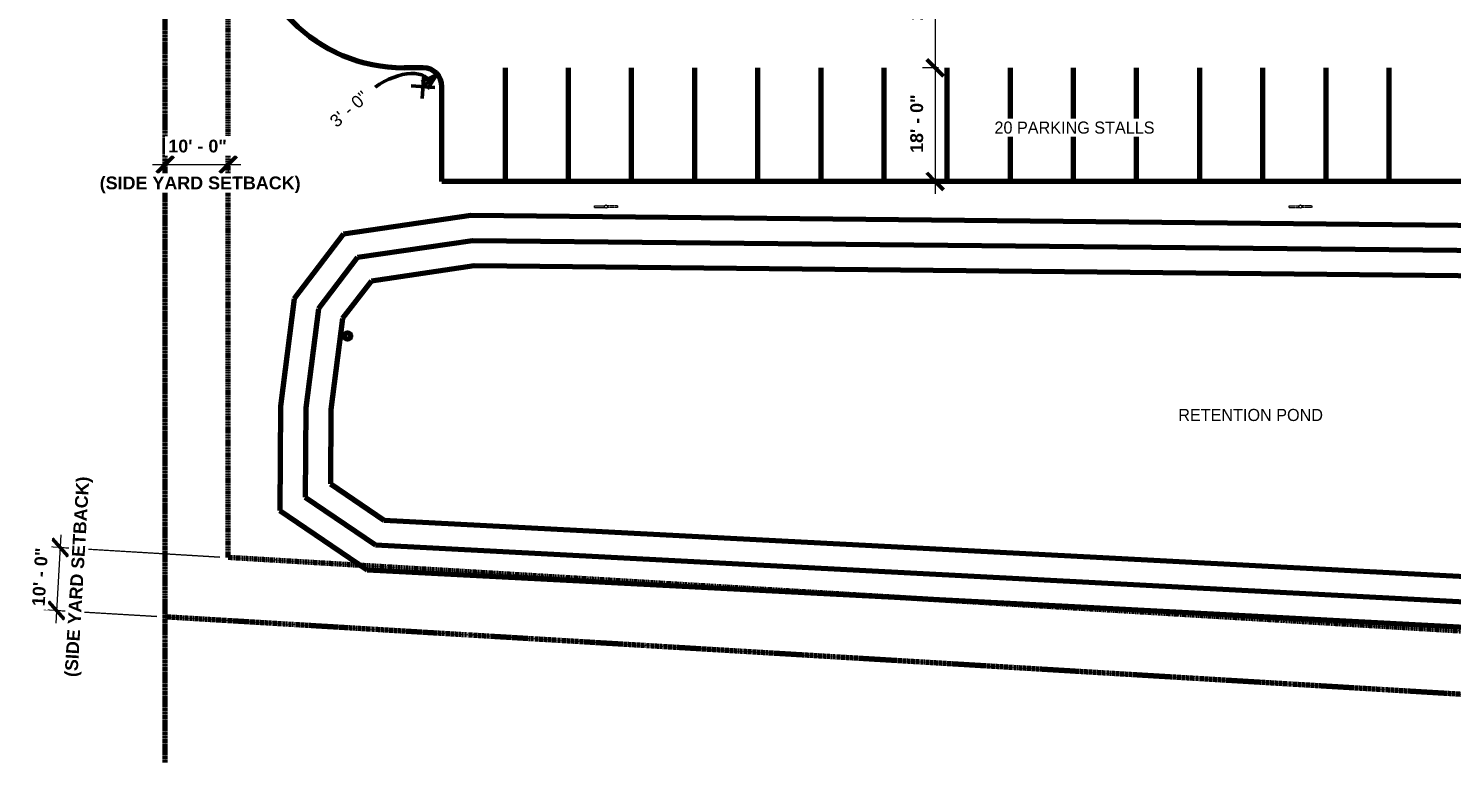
# Model space of a CAD drawing. Header units: inches. Extents: x 20001 to 27263, y -26025 to -18997.
# Drawn here: x 23093 to 25798, y -26002 to -24605 of the extents above; entities that cross this region are included whole.
import ezdxf

# ---------------------------------------------------------------- set-up
doc = ezdxf.new("R2010")
doc.units = ezdxf.units.IN
doc.header["$MEASUREMENT"] = 0
for name, pattern in [('Center 1_4_', [0.53125, 0.25, -0.09375, 0.09375, -0.09375]), ('Dash', [0.25, 0.125, -0.125]), ('Hidden', [0.28125, 0.1875, -0.09375])]:
    doc.linetypes.add(name, pattern=pattern)
for name, color, linetype, lineweight in [('A-ANNO-DIMS', 211, 'Continuous', 9), ('A-ANNO-DIMS-256', 211, 'Continuous', 9), ('A-PROP-SBCK', 71, 'Hidden', 70), ('A-SITE-ROAD', 130, 'Continuous', 70), ('BMP', 80, 'Continuous', 70), ('C-TOPO', 7, 'Continuous', 13), ('E-LITE-EQPM', 33, 'Continuous', 13), ('E-LITE-EQPM-HDLN', 30, 'Dash', 9), ('G-ANNO-TEXT', 231, 'Continuous', 9), ('PAINT', 190, 'Continuous', 70), ('PROP', 3, 'Center 1_4_', 70)]:
    doc.layers.add(name, color=color, linetype=linetype, lineweight=lineweight)
doc.styles.add('Arial_2', font='arial.ttf', dxfattribs={"height": 23.60479})
doc.styles.add('Arial_B', font='arialbd.ttf', dxfattribs={"height": 24.354149})
doc.styles.add('Century Gothic', font='GOTHIC.TTF', dxfattribs={"height": 22.993789})
doc.dimstyles.new('Arrow_-_3_32__Arial', dxfattribs={"dimscale": 12, "dimtxt": 24, "dimasz": 2.666667, "dimexe": 2, "dimexo": 0, "dimgap": 1.333333, "dimtad": 1, "dimjust": 3, "dimdec": 3, "dimrnd": 0.125, "dimzin": 1, "dimdsep": 46, "dimlunit": 4, "dimtxsty": 'Arial_2', "dimblk1": 'OPEN30', "dimblk2": 'OPEN30', "dimsah": 1, "dimcen": 0.09, "dimazin": 0, "dimtfac": 1, "dimtdec": 4, "dimtix": 1, "dimtmove": 0, "dimatfit": 2, "dimfxl": 1, "dimtvp": 1, "dimtfill": 1, "dimfrac": 2, "dimtolj": 1, "dimtzin": 0, "dimlwd": 50, "dimlwe": 50, "dimarcsym": 2})
doc.dimstyles.new('OD_Dimension_1', dxfattribs={"dimscale": 12, "dimtxt": 24, "dimasz": 2.666667, "dimexe": 2, "dimexo": 1.333333, "dimgap": 1.333333, "dimtad": 1, "dimdec": 3, "dimrnd": 0.125, "dimzin": 1, "dimdsep": 46, "dimlunit": 4, "dimtxsty": 'Arial_B', "dimblk1": 'OBLIQUE', "dimblk2": 'OBLIQUE', "dimsah": 1, "dimcen": 0.09, "dimdle": 2, "dimazin": 0, "dimtfac": 1, "dimtdec": 4, "dimtix": 1, "dimtmove": 0, "dimatfit": 3, "dimfxl": 1, "dimtvp": 1, "dimtfill": 1, "dimfrac": 2, "dimtolj": 1, "dimtzin": 0, "dimlwd": 13, "dimlwe": 13, "dimarcsym": 2})

# ---------------------------------------------------------------- blocks, each defined once
blk = doc.blocks.new('Lighting-Street_Cooper_Navion-Lumark_4-6-LED-Squares - The Caretaker LED-964008-Site Plan - Phase 1')
at = {"layer": 'E-LITE-EQPM'}
blk.add_line((-1.7, -10.7), (1.6, -10.7), dxfattribs=at)
at = {"layer": 'E-LITE-EQPM', "lineweight": 9}
blk.add_circle((0, -32.4), 3, dxfattribs=at)
at = {"layer": 'E-LITE-EQPM-HDLN'}
for p, q in [((-1.5, -10.7), (-1.5, -29.9)), ((1.5, -10.7), (1.5, -29.9))]:
    blk.add_line(p, q, dxfattribs=at)
blk = doc.blocks.new('DIMBLOCK33-Site Plan - Phase 1')
at = {"layer": 'A-ANNO-DIMS-256', "lineweight": 50}
for p, q in [((23869.5, -24692.3), (23839.8, -24707)), ((23843.9, -24693.5), (23841.1, -24738.7)), ((23842.5, -24716.1), (23869.5, -24692.3)), ((23869.5, -24692.3), (23851.2, -24719.9)), ((23865.1, -24717.5), (23819.9, -24714.7))]:
    blk.add_line(p, q, dxfattribs=at)
blk.add_arc((23842.5, -24716.1), 36, 3.2203, 79.6147, dxfattribs=at)
blk.add_ellipse((23773.9, -24776.6), major_axis=(82.1, 72.5), ratio=0.555348, start_param=0, end_param=1.570796, dxfattribs=at)
at = {"layer": 'A-ANNO-DIMS-256', "color": 0, "lineweight": 50, "insert": (23662.7, -24777.3), "char_height": 23.6, "width": 100.578, "attachment_point": 1, "rotation": 41.4175, "line_spacing_factor": 0.938532, "style": 'Arial_2', "bg_fill": 3, "box_fill_scale": 1.25, "bg_fill_color": 0, "bg_fill_transparency": 0}
blk.add_mtext('3\' - 0"', dxfattribs=at)
blk = doc.blocks.new('_Open30')
at = {"color": 0, "linetype": 'ByBlock', "lineweight": -2}
for p, q in [((-1, 0.268), (0, 0)), ((0, 0), (-1, -0.268)), ((0, 0), (-1, 0))]:
    blk.add_line(p, q, dxfattribs=at)
blk = doc.blocks.new('DIMBLOCK47-Site Plan - Phase 1')
at = {"layer": 'A-ANNO-DIMS-256', "lineweight": 50}
for p, q in [((23152.9, -25592.6), (23137.9, -25575.6)), ((23152.9, -25592.6), (23167.9, -25609.5)), ((23145.8, -25712.3), (23130.7, -25695.4)), ((23145.8, -25712.3), (23160.8, -25729.3))]:
    blk.add_line(p, q, dxfattribs=at)
at = {"layer": 'A-ANNO-DIMS-256', "lineweight": 13}
for p, q in [((23154.3, -25568.6), (23144.3, -25736.3)), ((23456.5, -25610.7), (23129, -25591.1)), ((23152.9, -25592.6), (23456.5, -25610.7)), ((23336.5, -25723.7), (23121.8, -25710.9)), ((23145.8, -25712.3), (23336.5, -25723.7))]:
    blk.add_line(p, q, dxfattribs=at)
at = {"layer": 'A-ANNO-DIMS-256', "color": 0, "lineweight": 13, "attachment_point": 1, "rotation": 86.5803, "line_spacing_factor": 0.938532, "style": 'Arial_B', "bg_fill": 3, "box_fill_scale": 1.25, "bg_fill_color": 0, "bg_fill_transparency": 0}
for s, insert, char_height, width in [('(SIDE YARD SETBACK)', (23161.2, -25837.9), 24.354, 442.514), ('10\' - 0"', (23099, -25703.4), 24.35, 129.371)]:
    blk.add_mtext(s, dxfattribs=dict(at, insert=insert, char_height=char_height, width=width))
blk = doc.blocks.new('_Oblique')
at = {"color": 0, "linetype": 'ByBlock', "lineweight": -2}
blk.add_line((-0.5, -0.5), (0.5, 0.5), dxfattribs=at)
blk = doc.blocks.new('DIMBLOCK48-Site Plan - Phase 1')
at = {"layer": 'A-ANNO-DIMS-256', "lineweight": 50}
for p, q in [((23352.3, -24864), (23368.3, -24848)), ((23472.3, -24864), (23488.3, -24848)), ((23352.3, -24864), (23336.3, -24880)), ((23472.3, -24864), (23456.3, -24880))]:
    blk.add_line(p, q, dxfattribs=at)
at = {"layer": 'A-ANNO-DIMS-256', "lineweight": 13}
for p, q in [((23352.3, -24857.4), (23352.3, -24888)), ((23352.3, -24864), (23352.3, -24857.4)), ((23472.3, -24857.4), (23472.3, -24888)), ((23472.3, -24864), (23472.3, -24857.4)), ((23328.3, -24864), (23496.3, -24864))]:
    blk.add_line(p, q, dxfattribs=at)
at = {"layer": 'A-ANNO-DIMS-256', "color": 0, "lineweight": 13, "attachment_point": 1, "rotation": 0.0078, "line_spacing_factor": 0.938532, "style": 'Arial_B', "bg_fill": 3, "box_fill_scale": 1.25, "bg_fill_color": 0, "bg_fill_transparency": 0}
for s, insert, char_height, width in [('10\' - 0"', (23358.4, -24816.8), 24.35, 129.371), ('(SIDE YARD SETBACK)', (23228, -24886.9), 24.354, 442.514)]:
    blk.add_mtext(s, dxfattribs=dict(at, insert=insert, char_height=char_height, width=width))
blk = doc.blocks.new('DIMBLOCK101-Site Plan - Phase 1')
at = {"layer": 'A-ANNO-DIMS-256', "lineweight": 13}
for p, q in [((24822.5, -24392.1), (24792, -24392.1)), ((24816, -24392.1), (24816, -24680.1)), ((24816, -24392.1), (24822.5, -24392.1)), ((24822.5, -24680.1), (24792, -24680.1)), ((24816, -24680.1), (24822.5, -24680.1))]:
    blk.add_line(p, q, dxfattribs=at)
at = {"layer": 'A-ANNO-DIMS-256', "lineweight": 50}
for p, q in [((24816, -24392.1), (24800, -24376.1)), ((24816, -24392.1), (24832, -24408.1)), ((24816, -24680.1), (24800, -24664.1)), ((24816, -24680.1), (24832, -24696.1))]:
    blk.add_line(p, q, dxfattribs=at)
at = {"layer": 'A-ANNO-DIMS-256', "color": 0, "lineweight": 13, "insert": (24768.8, -24590), "char_height": 24.35, "width": 129.371, "attachment_point": 1, "rotation": 90, "line_spacing_factor": 0.938532, "style": 'Arial_B', "bg_fill": 3, "box_fill_scale": 1.25, "bg_fill_color": 0, "bg_fill_transparency": 0}
blk.add_mtext('24\' - 0"', dxfattribs=at)
blk = doc.blocks.new('DIMBLOCK102-Site Plan - Phase 1')
at = {"layer": 'A-ANNO-DIMS-256', "lineweight": 50}
for p, q in [((24816, -24680.1), (24800, -24664.1)), ((24816, -24680.1), (24832, -24696.1)), ((24816, -24896.1), (24800, -24880.1)), ((24816, -24896.1), (24832, -24912.1))]:
    blk.add_line(p, q, dxfattribs=at)
at = {"layer": 'A-ANNO-DIMS-256', "lineweight": 13}
for p, q in [((24822.5, -24680.1), (24792, -24680.1)), ((24816, -24680.1), (24816, -24920.1)), ((24816, -24680.1), (24822.5, -24680.1)), ((24822.6, -24896.1), (24792, -24896.1)), ((24816, -24896.1), (24822.6, -24896.1))]:
    blk.add_line(p, q, dxfattribs=at)
at = {"layer": 'A-ANNO-DIMS-256', "color": 0, "lineweight": 13, "insert": (24768.8, -24842), "char_height": 24.35, "width": 129.371, "attachment_point": 1, "rotation": 90, "line_spacing_factor": 0.938532, "style": 'Arial_B', "bg_fill": 3, "box_fill_scale": 1.25, "bg_fill_color": 0, "bg_fill_transparency": 0}
blk.add_mtext('18\' - 0"', dxfattribs=at)

msp = doc.modelspace()

# ---------------------------------------------------------------- linework, layer by layer
at = {"layer": 'A-PROP-SBCK'}
for p, q in [((23472.4453, -25611.6486), (23472.1452, -23416.4005)), ((26647.5152, -25801.3762), (23472.4453, -25611.6486))]:
    msp.add_line(p, q, dxfattribs=at)
at = {"layer": 'A-SITE-ROAD'}
for p, q in [((23842.5152, -24680.0675), (23806.5157, -24680.0675)), ((23878.5152, -24896.0675), (23878.5152, -24716.0675)), ((26278.5152, -24896.0675), (23878.5152, -24896.0675))]:
    msp.add_line(p, q, dxfattribs=at)
for centre, radius, start, end in [((23806.5157, -24380.0675), 300, 180.0078337, 270), ((23842.5152, -24716.0675), 36, 360, 90)]:
    msp.add_arc(centre, radius, start, end, dxfattribs=at)
at = {"layer": 'BMP'}
for p, q in [((23933.5966, -24960.9385), (23691.7134, -24996.3354)), ((26207.1721, -24983.7865), (23933.5966, -24960.9385)), ((23691.7134, -24996.3354), (23597.8784, -25119.5437)), ((23936.8501, -25008.9736), (23718.0368, -25040.9945)), ((26208.3283, -25031.8006), (23936.8501, -25008.9736)), ((23718.0368, -25040.9945), (23643.8469, -25138.4082)), ((23940.1037, -25057.0087), (23744.3602, -25085.6536)), ((26209.4846, -25079.8146), (23940.1037, -25057.0087)), ((23744.3602, -25085.6536), (23689.8154, -25157.2727)), ((23597.8784, -25119.5437), (23571.6006, -25323.7789)), ((23643.8469, -25138.4082), (23619.578, -25327.0293)), ((23689.8154, -25157.2727), (23667.5555, -25330.2796)), ((23571.6006, -25323.7789), (23570.1486, -25522.0012)), ((23619.578, -25327.0293), (23618.3355, -25496.663)), ((23667.5555, -25330.2796), (23666.5224, -25471.3249)), ((23666.5224, -25471.3249), (23768.2985, -25540.2499)), ((23618.3355, -25496.663), (23752.4499, -25587.4882)), ((23570.1486, -25522.0012), (23736.6012, -25634.7265)), ((23768.2985, -25540.2499), (25122.6691, -25610.9207)), ((23752.4499, -25587.4882), (25120.1679, -25658.8555)), ((25122.6919, -25610.9219), (26623.1756, -25689.5754)), ((23736.6012, -25634.7265), (25117.6666, -25706.7902)), ((25120.1793, -25658.8561), (26625.9801, -25737.7883)), ((25117.6666, -25706.7902), (26628.7847, -25786.0012))]:
    msp.add_line(p, q, dxfattribs=at)
msp.add_circle((23698.9287, -25190.302), 6, dxfattribs=at)
at = {"layer": 'C-TOPO'}
for p, q in [((23619.4644, -24614.6162), (23594.3804, -24592.1982)), ((23594.3804, -24592.1982), (23619.4644, -24614.6162)), ((23646.9023, -24634.084), (23619.4644, -24614.6162)), ((23619.4644, -24614.6162), (23646.9023, -24634.084)), ((23676.3472, -24650.3584), (23646.9023, -24634.084)), ((23646.9023, -24634.084), (23676.3472, -24650.3584)), ((23707.4282, -24663.2314), (23676.3472, -24650.3584)), ((23676.3472, -24650.3584), (23707.4282, -24663.2314)), ((23739.7559, -24672.5449), (23707.4282, -24663.2314)), ((23707.4282, -24663.2314), (23739.7559, -24672.5449)), ((23772.9229, -24678.1816), (23739.7559, -24672.5449)), ((23739.7559, -24672.5449), (23772.9229, -24678.1816)), ((23806.5117, -24680.0684), (23772.9229, -24678.1816)), ((23772.9229, -24678.1816), (23806.5117, -24680.0684)), ((23842.5146, -24680.0684), (23806.5117, -24680.0684)), ((23806.5117, -24680.0684), (23842.5146, -24680.0684)), ((23853.6401, -24681.8291), (23842.5146, -24680.0684)), ((23842.5146, -24680.0684), (23853.6401, -24681.8291)), ((23863.6758, -24686.9414), (23853.6401, -24681.8291)), ((23853.6401, -24681.8291), (23863.6758, -24686.9414)), ((23871.6401, -24694.9072), (23863.6758, -24686.9414)), ((23863.6758, -24686.9414), (23871.6401, -24694.9072)), ((23876.7539, -24704.9414), (23871.6401, -24694.9072)), ((23871.6401, -24694.9072), (23876.7539, -24704.9414)), ((23878.5146, -24716.0684), (23876.7539, -24704.9414)), ((23876.7539, -24704.9414), (23878.5146, -24716.0684)), ((23878.5146, -24896.0684), (23878.5146, -24716.0684)), ((23878.5146, -24716.0684), (23878.5146, -24896.0684)), ((26278.5146, -24896.0684), (23878.5146, -24896.0684)), ((23878.5146, -24896.0684), (26278.5146, -24896.0684)), ((23933.5972, -24960.9375), (23691.7134, -24996.334)), ((23933.5972, -24960.9375), (23691.7134, -24996.334)), ((23933.5972, -24960.9375), (26207.1709, -24983.7861)), ((23933.5972, -24960.9375), (26207.1709, -24983.7861)), ((23597.8784, -25119.5449), (23691.7134, -24996.334)), ((23691.7134, -24996.334), (23597.8784, -25119.5449)), ((23571.6006, -25323.7793), (23597.8784, -25119.5449)), ((23597.8784, -25119.5449), (23571.6006, -25323.7793)), ((23570.1489, -25522.002), (23571.6006, -25323.7793)), ((23571.6006, -25323.7793), (23570.1489, -25522.002)), ((23736.6006, -25634.7275), (23570.1489, -25522.002)), ((23570.1489, -25522.002), (23736.6006, -25634.7275)), ((25117.667, -25706.7891), (23736.6006, -25634.7275)), ((23736.6006, -25634.7275), (25117.667, -25706.7891)), ((26628.7852, -25786.002), (25117.667, -25706.7891)), ((25117.667, -25706.7891), (26628.7852, -25786.002))]:
    msp.add_line(p, q, dxfattribs=at)
at = {"layer": 'PAINT'}
for p, q in [((23998.5152, -24680.0675), (23998.5152, -24896.0675)), ((24118.5152, -24680.0675), (24118.5152, -24896.0675)), ((24238.5152, -24680.0675), (24238.5152, -24896.0675)), ((24358.5152, -24680.0675), (24358.5152, -24896.0675)), ((24478.5152, -24680.0675), (24478.5152, -24896.0675)), ((24598.5152, -24680.0675), (24598.5152, -24896.0675)), ((24718.5152, -24680.0675), (24718.5152, -24896.0675)), ((24838.5152, -24680.0675), (24838.5152, -24896.0675)), ((24958.5152, -24680.0675), (24958.5152, -24896.0675)), ((25078.5152, -24680.0675), (25078.5152, -24896.0675)), ((25198.5152, -24680.0675), (25198.5152, -24896.0675)), ((25318.5152, -24680.0675), (25318.5152, -24896.0675)), ((25438.5152, -24680.0675), (25438.5152, -24896.0675)), ((25558.5152, -24680.0675), (25558.5152, -24896.0675)), ((25678.5152, -24680.0675), (25678.5152, -24896.0675))]:
    msp.add_line(p, q, dxfattribs=at)
at = {"layer": 'PROP'}
for p, q in [((23352.4608, -25724.693), (23352.1615, -23535.5249)), ((23352.4986, -26001.6021), (23352.4608, -25724.693)), ((27135.0731, -25950.7245), (23352.4608, -25724.693))]:
    msp.add_line(p, q, dxfattribs=at)

# ---------------------------------------------------------------- block references
at = {"layer": 'E-LITE-EQPM'}
for p, rotation in [((24158.0761, -24944.0197), 90.00000000000617), ((24222.9544, -24944.1153), 270.0000000000021), ((25478.0761, -24944.0197), 90.00000000000617), ((25542.9544, -24944.1153), 270.0000000000021)]:
    msp.add_blockref('Lighting-Street_Cooper_Navion-Lumark_4-6-LED-Squares - The Caretaker LED-964008-Site Plan - Phase 1', p, dxfattribs=dict(at, rotation=rotation))

# ---------------------------------------------------------------- texts
at = {"layer": 'G-ANNO-TEXT', "color": 137, "insert": (25278.282, -25328.9636), "char_height": 22.993789, "width": 314.496, "attachment_point": 1, "line_spacing_factor": 0.984117, "style": 'Century Gothic', "bg_fill": 3, "box_fill_scale": 1.25, "bg_fill_color": 0, "bg_fill_transparency": 0}
msp.add_mtext('RETENTION POND', dxfattribs=at)

# ---------------------------------------------------------------- next in the draw order: texts
at = {"layer": 'G-ANNO-TEXT', "color": 137, "insert": (24928.8875, -24782.3241), "char_height": 22.993789, "width": 345.312, "attachment_point": 1, "line_spacing_factor": 0.984117, "style": 'Century Gothic', "bg_fill": 3, "box_fill_scale": 1.25, "bg_fill_color": 0, "bg_fill_transparency": 0}
msp.add_mtext('20 PARKING STALLS', dxfattribs=at)

# ---------------------------------------------------------------- next in the draw order: dimensions: what is measured, and where the dimension line sits
at = {"layer": 'A-ANNO-DIMS', "lineweight": 13}
dim = msp.add_linear_dim(base=(24816.0026, -24680.0675), p1=(24838.5152, -24392.0675), p2=(24838.5152, -24680.0675), angle=90, dimstyle='OD_Dimension_1', override={"dimpost": '<>', "dimfxl": 288}, dxfattribs=at)
dim.commit()
dim.dimension.update_dxf_attribs({"geometry": 'DIMBLOCK101-Site Plan - Phase 1', "text_midpoint": (24787.568, -24536.0675)})
at = {"layer": 'A-ANNO-DIMS', "lineweight": 50}
dim = msp.add_radius_dim(center=(23842.5152, -24716.0675), mpoint=(23869.512, -24692.252), dimstyle='Arrow_-_3_32__Arial', override={"dimpost": '<>'}, dxfattribs=at)
dim.commit()
dim.dimension.update_dxf_attribs({"geometry": 'DIMBLOCK33-Site Plan - Phase 1', "text_midpoint": (23837.4507, -24683.1173)})
at = {"layer": 'A-ANNO-DIMS', "lineweight": 13}
dim = msp.add_linear_dim(base=(23145.7555, -25712.3412), p1=(23472.4453, -25611.6486), p2=(23352.4608, -25724.693), angle=86.5803337, text='<>\\X(SIDE YARD SETBACK)', dimstyle='OD_Dimension_1', override={"dimpost": '<>', "dimfxl": 164.849358}, dxfattribs=at)
dim.commit()
dim.dimension.update_dxf_attribs({"geometry": 'DIMBLOCK47-Site Plan - Phase 1', "text_midpoint": (23149.3345, -25652.448)})

# ---------------------------------------------------------------- next in the draw order: dimensions: what is measured, and where the dimension line sits
dim = msp.add_linear_dim(base=(24816.0026, -24896.0675), p1=(24838.5152, -24680.0675), p2=(24838.63, -24896.0675), angle=90, dimstyle='OD_Dimension_1', override={"dimpost": '<>', "dimfxl": 216.00003}, dxfattribs=at)
dim.commit()
dim.dimension.update_dxf_attribs({"geometry": 'DIMBLOCK102-Site Plan - Phase 1', "text_midpoint": (24787.5597, -24788.0675)})
dim = msp.add_linear_dim(base=(23472.3431, -24864.0205), p1=(23352.34, -24841.4095), p2=(23472.34, -24841.3931), angle=0.0078337, text='<>\\X(SIDE YARD SETBACK)', dimstyle='OD_Dimension_1', override={"dimpost": '<>', "dimfxl": 120}, dxfattribs=at)
dim.commit()
dim.dimension.update_dxf_attribs({"geometry": 'DIMBLOCK48-Site Plan - Phase 1', "text_midpoint": (23412.3431, -24864.0287)})

doc.saveas('drawing.dxf')
